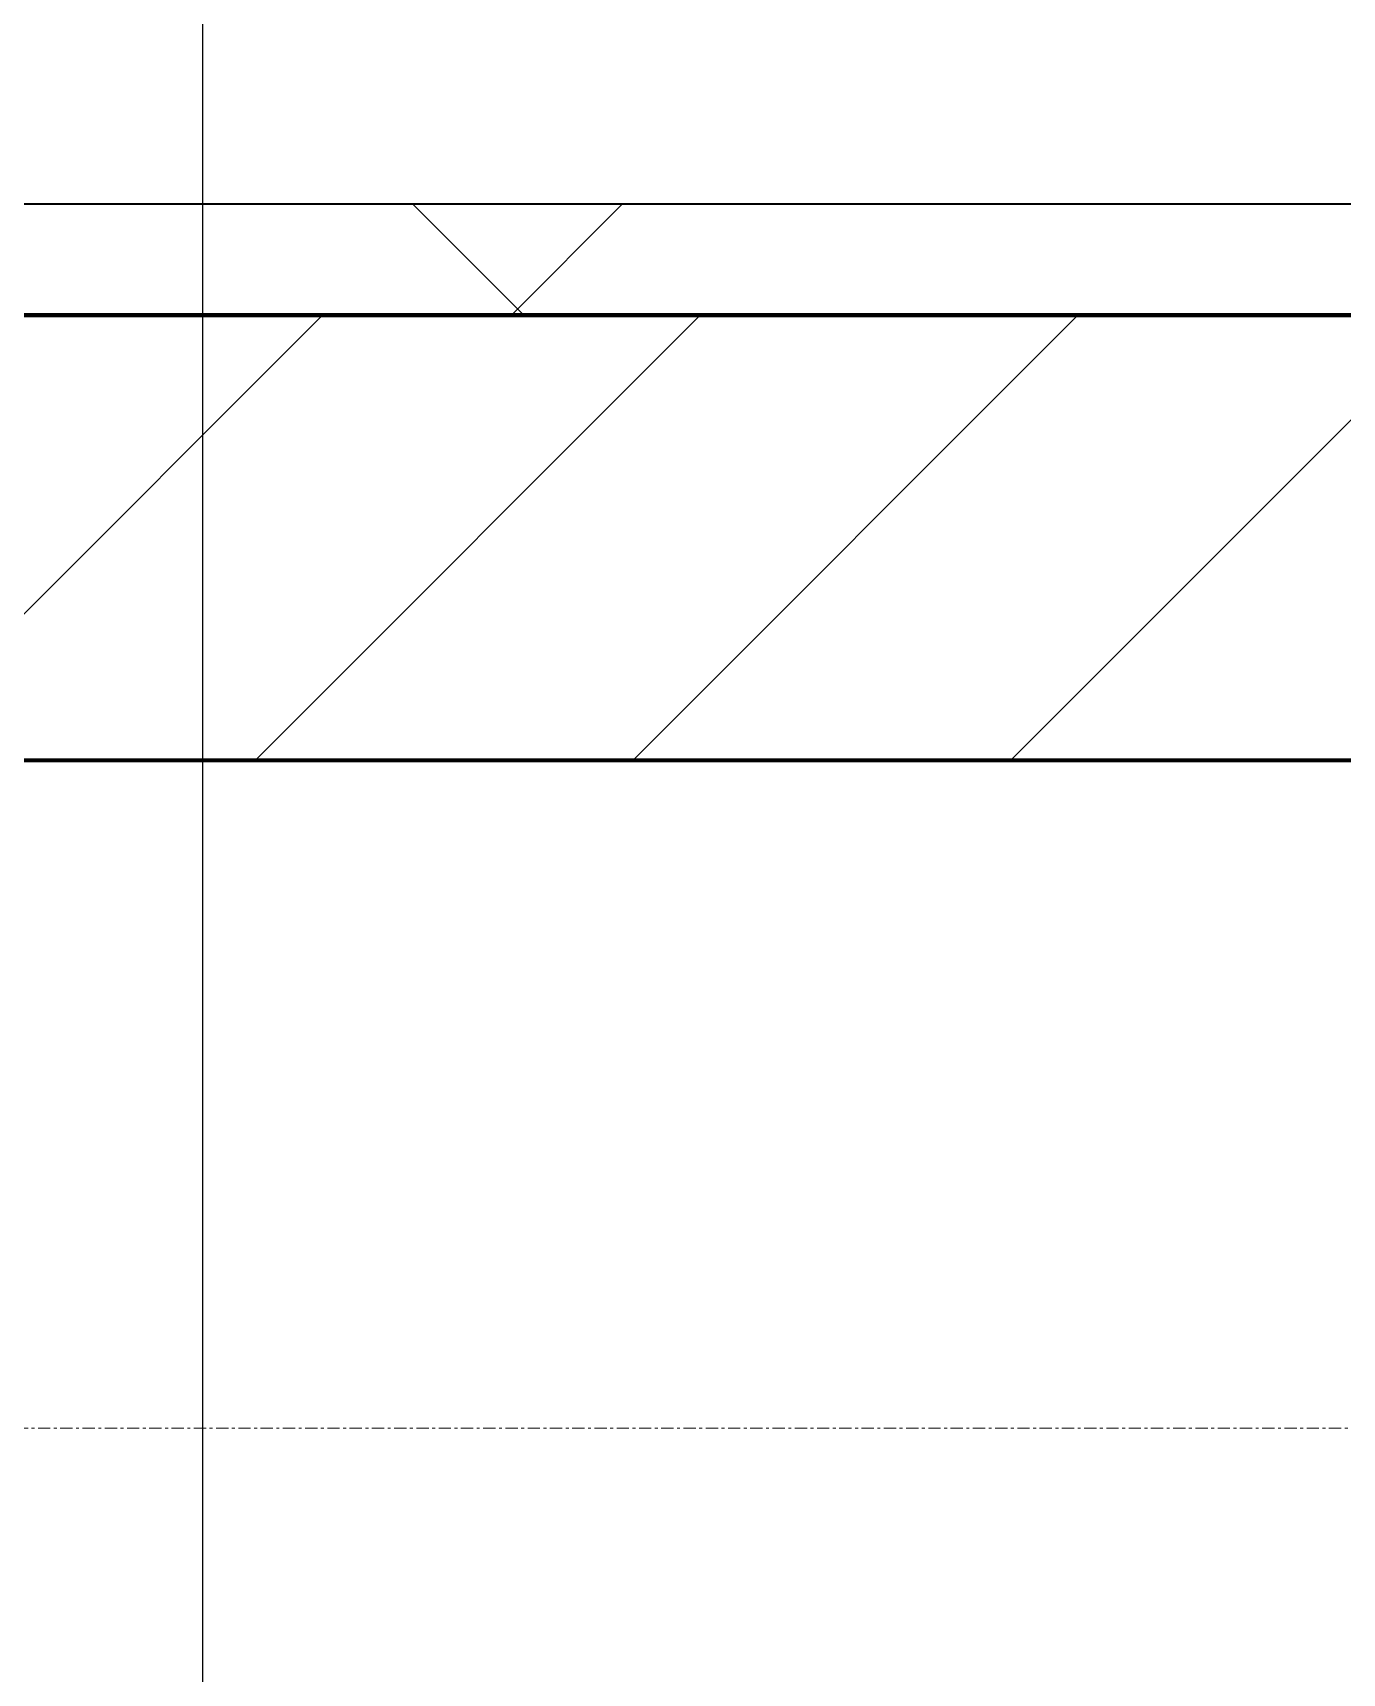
# Model space of a CAD drawing. Header units: millimetres. Extents: x -853432 to -773672, y -18171 to 22484.
# Drawn here: x -788500 to -787912, y -4431 to -3694 of the extents above; entities that cross this region are included whole.
import ezdxf
from ezdxf.xclip import XClip

# ---------------------------------------------------------------- set-up
doc = ezdxf.new("R2010")
doc.units = ezdxf.units.MM
doc.header["$XCLIPFRAME"] = 0
doc.linetypes.add('DPA_Grid _ Level 100', pattern=[10, 5.5, -1.6, 1.3, -1.6])
for name, color, linetype, lineweight in [('A-ANNO-NOTE', 3, 'Continuous', 25), ('A-GLAZ-CURT', 2, 'Continuous', 9), ('A-WALL', 5, 'Continuous', 35), ('A-WALL-FNSH', 2, 'Continuous', 35), ('A-WALL-PATT', 1, 'Continuous', 35), ('S-GRID', 251, 'Continuous', 9)]:
    doc.layers.add(name, color=color, linetype=linetype, lineweight=lineweight)
doc.layers.add('A11_ALU.SOLID SHEET', color=2, linetype='Continuous')

# ---------------------------------------------------------------- blocks, each defined once
blk = doc.blocks.new('*U2464')
at = {"layer": 'S-GRID', "linetype": 'DPA_Grid _ Level 100'}
blk.add_line((57000, -7900), (-16649.52, -7900), dxfattribs=at)
blk = doc.blocks.new('PPLS-PP19_Custom Tile Pattern - Custom Tile Pattern-V164-4251-01 ENLARGED CONCOURSE LEVEL - REFLECTED CEILING PLAN - SHEET 2')
at = {"layer": 'A-GLAZ-CURT'}
for p, q in [((-300, 0), (300, 0)), ((300, 0), (-300, 0)), ((195.99, 0), (213.31, 0)), ((213.31, 0), (195.99, 0)), ((230.06, 0), (300, 0)), ((-300, -50), (300, -50)), ((300, -50), (-300, -50))]:
    blk.add_line(p, q, dxfattribs=at)
for points, knots in [([(-115.82, 0), (-114.96, 0), (-110.41, 0), (-96.78, 0), (-71.33, 0), (-42.53, 0), (-12.78, 0), (4.23, 0), (9.64, 0), (10.14, 0), (10.18, 0)], [-5724.064692, -5724.064692, -5724.064692, -5724.064692, -5430.283136, -5103.229623, -4799.173296, -4065.652676, -3589.737505, -3285.047089, -3066.359526, -3044.715262, -3044.715262, -3044.715262, -3044.715262]), ([(-84.91, 0), (-76.48, 0), (-62.88, 0), (-54.4, 0), (-48.53, 0), (-31.06, 0), (-23.22, 0), (-16, 0)], [-4481.123967, -4481.123967, -4481.123967, -4481.123967, -4008.285538, -3689.699207, -3546.54457, -3315.260113, -2876.72815, -2876.72815, -2876.72815, -2876.72815]), ([(9.32, 0), (9.08, 0), (7.65, 0), (2.57, 0), (-12.23, 0), (-25.64, 0), (-40, 0), (-56.24, 0), (-71.69, 0), (-80.78, 0), (-84.91, 0)], [-2922.926651, -2922.926651, -2922.926651, -2922.926651, -2882.788014, -2720.818881, -2518.50168, -2125.455881, -1792.521578, -1466.981642, -1208.454564, -991.725737, -991.725737, -991.725737, -991.725737]), ([(-15.97, 0), (-28.6, 0), (-48.65, 0), (-65.77, 0), (-66.37, 0), (-66.38, 0)], [-3661.477119, -3661.477119, -3661.477119, -3661.477119, -2981.410125, -2542.574734, -2498.224237, -2498.224237, -2498.224237, -2498.224237]), ([(76.63, 0), (74.8, 0), (67.65, 0), (53.52, 0), (37, 0), (24.07, 0), (12.82, 0), (-2.9, 0), (-20.62, 0), (-32.81, 0), (-44.85, 0), (-51.43, 0), (-51.79, 0)], [-3095.572228, -3095.572228, -3095.572228, -3095.572228, -2950.589685, -2634.532728, -2313.748533, -2106.613311, -1925.670641, -1617.263037, -1290.787923, -1039.307308, -819.71621, -644.910881, -644.910881, -644.910881, -644.910881]), ([(-36.78, 0), (-32.43, 0), (-19.22, 0), (8.83, 0), (35.15, 0), (50.85, 0), (51.96, 0)], [-6191.144455, -6191.144455, -6191.144455, -6191.144455, -5862.463379, -5340.621928, -4573.028122, -4514.376165, -4514.376165, -4514.376165, -4514.376165]), ([(-16, 0), (-18.2, 0), (-25.71, 0), (-34.76, 0), (-36.04, 0)], [-9532.07602, -9532.07602, -9532.07602, -9532.07602, -9424.652049, -9182.880979, -9182.880979, -9182.880979, -9182.880979]), ([(70.61, 0), (66.16, 0), (55.8, 0), (39.61, 0), (24.74, 0), (2.64, 0), (-17.84, 0), (-30.57, 0), (-31.82, 0), (-32, 0)], [-4647.237329, -4647.237329, -4647.237329, -4647.237329, -4326.416877, -4098.545751, -3766.694881, -3333.063701, -2994.501669, -2698.150104, -2614.070998, -2614.070998, -2614.070998, -2614.070998]), ([(-30.76, 0), (-30.73, 0), (-29.99, 0), (-23.69, 0), (-16.29, 0), (-16, 0)], [-54176.191683, -54176.191683, -54176.191683, -54176.191683, -54157.274271, -53749.15266, -53733.061521, -53733.061521, -53733.061521, -53733.061521]), ([(-30.52, 0), (-27.11, 0), (-22.85, 0), (-17.81, 0), (-15.99, 0)], [-2323.618664, -2323.618664, -2323.618664, -2323.618664, -2142.497158, -2044.635369, -2044.635369, -2044.635369, -2044.635369]), ([(-15.95, 0), (-16.85, 0), (-19.85, 0), (-25.97, 0), (-29.52, 0), (-30.21, 0)], [-54967.118399, -54967.118399, -54967.118399, -54967.118399, -54789.006179, -54461.685999, -54290.791712, -54290.791712, -54290.791712, -54290.791712]), ([(8.33, 0), (8.19, 0), (7.18, 0), (0.32, 0), (-13.89, 0), (-24.92, 0), (-29.03, 0)], [-3574.286521, -3574.286521, -3574.286521, -3574.286521, -3526.962355, -3285.499107, -2903.012179, -2680.714891, -2680.714891, -2680.714891, -2680.714891]), ([(-28.57, 0), (-26.93, 0), (-20.29, 0), (-11.45, 0), (2.08, 0), (13.15, 0), (21.24, 0), (24.62, 0), (24.72, 0), (24.72, 0)], [-5361.429781, -5361.429781, -5361.429781, -5361.429781, -5261.36855, -5050.479954, -4785.90057, -4596.498881, -4445.288762, -4384.376941, -4376.041937, -4376.041937, -4376.041937, -4376.041937]), ([(-15.96, 0), (-15.8, 0), (-14.86, 0), (-11.36, 0), (-7.66, 0), (-6.6, 0), (-6.44, 0)], [-56352.579135, -56352.579135, -56352.579135, -56352.579135, -56344.022017, -56303.229861, -56166.290093, -56124.392176, -56124.392176, -56124.392176, -56124.392176]), ([(30.82, 0), (29.27, 0), (20.14, 0), (5.27, 0), (-8.78, 0), (-15.96, 0)], [-10462.034656, -10462.034656, -10462.034656, -10462.034656, -10363.088938, -9884.23066, -9532.75497, -9532.75497, -9532.75497, -9532.75497]), ([(31.18, 0), (25.97, 0), (11.99, 0), (-3.89, 0), (-14.31, 0), (-15.82, 0)], [-4496.803627, -4496.803627, -4496.803627, -4496.803627, -4222.080604, -3745.412743, -3664.062215, -3664.062215, -3664.062215, -3664.062215]), ([(-15.39, 0), (-8.27, 0), (8.61, 0), (15.02, 0), (22.91, 0), (31, 0), (39.04, 0), (47.9, 0), (52.2, 0), (53.07, 0)], [-2864.387349, -2864.387349, -2864.387349, -2864.387349, -2439.246196, -2084.094819, -1956.422387, -1818.904206, -1645.594513, -1443.202566, -1388.861751, -1388.861751, -1388.861751, -1388.861751]), ([(-15.34, 0), (-9.38, 0), (7.66, 0), (22.06, 0), (37.44, 0), (45.15, 0), (51, 0), (53.01, 0)], [-2033.166331, -2033.166331, -2033.166331, -2033.166331, -1716.209403, -1206.526904, -1089.329421, -901.315459, -793.998289, -793.998289, -793.998289, -793.998289]), ([(-15.19, 0), (-13.07, 0), (7.48, 0), (42.82, 0), (88.72, 0), (120.63, 0), (138.28, 0), (138.53, 0)], [-461.142613, -461.142613, -461.142613, -461.142613, -429.606584, -390.253598, -346.313304, -291.370682, -290.5735, -290.5735, -290.5735, -290.5735]), ([(-6.54, 0), (-6.73, 0), (-7.2, 0), (-7.6, 0), (-7.79, 0)], [-56009.792147, -56009.792147, -56009.792147, -56009.792147, -55949.290093, -55895.192118, -55895.192118, -55895.192118, -55895.192118]), ([(-2.63, 0), (-2.47, 0), (-1.22, 0), (4.92, 0), (15.97, 0), (22.54, 0), (24.49, 0)], [-226.825321, -226.825321, -226.825321, -226.825321, -220.269177, -206.416616, -198.214427, -187.717507, -187.717507, -187.717507, -187.717507]), ([(103.09, 0), (101.08, 0), (86.31, 0), (63.34, 0), (35.84, 0), (12, 0), (3.08, 0), (-1.67, 0), (-2.25, 0)], [-375.435014, -375.435014, -375.435014, -375.435014, -369.147452, -330.153101, -307.516438, -285.83788, -246.234814, -234.646884, -234.646884, -234.646884, -234.646884]), ([(24.69, 0), (24.54, 0), (20.99, 0), (15.48, 0), (10.8, 0), (9.63, 0)], [-4368.572414, -4368.572414, -4368.572414, -4368.572414, -4306.476363, -4080.000647, -3772.857994, -3772.857994, -3772.857994, -3772.857994]), ([(18.16, 0), (19.15, 0), (24.25, 0), (25.66, 0), (26.12, 0)], [-5700.113719, -5700.113719, -5700.113719, -5700.113719, -5554.232259, -5302.431367, -5302.431367, -5302.431367, -5302.431367]), ([(114.39, 0), (114.2, 0), (112.08, 0), (105.42, 0), (92.38, 0), (85.59, 0), (74.4, 0), (62.26, 0), (51.85, 0), (43.81, 0), (29.53, 0), (20.67, 0), (18.85, 0), (18.16, 0)], [-8148.58938, -8148.58938, -8148.58938, -8148.58938, -8105.191388, -7723.759874, -7531.75727, -7135.649961, -6924.452779, -6738.82075, -6548.303034, -6314.283804, -6135.05769, -5972.647715, -5832.674503, -5832.674503, -5832.674503, -5832.674503]), ([(27.44, 0), (27.9, 0), (29.54, 0), (37.81, 0), (46.21, 0), (52.06, 0)], [-5037.309798, -5037.309798, -5037.309798, -5037.309798, -4887.603822, -4705.298446, -4374.505878, -4374.505878, -4374.505878, -4374.505878]), ([(27.89, 0), (29.09, 0), (33.4, 0), (43.89, 0), (51.15, 0), (52.97, 0)], [-147.777612, -147.777612, -147.777612, -147.777612, -135.792042, -118.513713, -112.835255, -112.835255, -112.835255, -112.835255]), ([(53.09, 0), (52.97, 0), (52.08, 0), (44.99, 0), (36.46, 0), (30.82, 0)], [-609.997365, -609.997365, -609.997365, -609.997365, -566.066452, -360.610861, 0, 0, 0, 0]), ([(136.44, 0), (121.66, 0), (86.93, 0), (51.16, 0), (31.18, 0)], [-106.750556, -106.750556, -106.750556, -106.750556, -59.610984, 0, 0, 0, 0]), ([(121.6, 0), (116.45, 0), (100.43, 0), (76.86, 0), (57.82, 0), (46.51, 0), (41.18, 0), (36.02, 0), (35.54, 0), (35.54, 0)], [-425.296832, -425.296832, -425.296832, -425.296832, -401.860199, -357.622665, -341.267687, -334.000314, -326.15566, -319.318397, -317.489778, -317.489778, -317.489778, -317.489778]), ([(36.29, 0), (37.77, 0), (48.82, 0), (64.79, 0), (95.18, 0), (114.35, 0), (121.94, 0)], [-314.598523, -314.598523, -314.598523, -314.598523, -305.899624, -287.17622, -249.500363, -197.359583, -197.359583, -197.359583, -197.359583]), ([(52.96, 0), (53.03, 0), (60.1, 0), (71.67, 0), (84.83, 0), (86.01, 0), (92.51, 0), (94.33, 0)], [-4357.556711, -4357.556711, -4357.556711, -4357.556711, -4353.683244, -3960.84581, -3759.045785, -3336.541051, -2783.776468, -2783.776468, -2783.776468, -2783.776468]), ([(52.98, 0), (60.59, 0), (72.14, 0), (82.12, 0), (83.66, 0)], [-4496.36032, -4496.36032, -4496.36032, -4496.36032, -4094.177415, -3869.465285, -3869.465285, -3869.465285, -3869.465285]), ([(61.47, 0), (61.47, 0), (61.21, 0), (54.61, 0), (53.71, 0), (53.56, 0)], [-1113.311073, -1113.311073, -1113.311073, -1113.311073, -1096.402191, -891.204116, -747.28819, -747.28819, -747.28819, -747.28819]), ([(53.94, 0), (58.42, 0), (74.33, 0), (100.57, 0), (116.36, 0), (128.63, 0), (128.95, 0)], [-111.831706, -111.831706, -111.831706, -111.831706, -97.899267, -63.759246, -39.050993, -35.895543, -35.895543, -35.895543, -35.895543]), ([(53.95, 0), (56.11, 0), (59.33, 0), (61.34, 0), (61.45, 0)], [-1370.028348, -1370.028348, -1370.028348, -1370.028348, -1228.752106, -1120.932285, -1120.932285, -1120.932285, -1120.932285]), ([(54.09, 0), (54.49, 0), (59.54, 0), (64.47, 0), (72.74, 0), (75.22, 0), (76.03, 0), (76.21, 0)], [-774.539555, -774.539555, -774.539555, -774.539555, -753.071572, -495.328968, -421.953223, -334.951786, -290.452333, -290.452333, -290.452333, -290.452333]), ([(76.22, 0), (75.58, 0), (73.64, 0), (71.05, 0), (70.61, 0)], [-193.634889, -193.634889, -193.634889, -193.634889, -31.537676, 0, 0, 0, 0]), ([(94.4, 0), (94.4, 0), (94.64, 0), (99.11, 0), (108.97, 0), (120.79, 0), (139.94, 0), (163.31, 0), (185.23, 0), (193.62, 0), (194.69, 0), (194.79, 0)], [-2348.345796, -2348.345796, -2348.345796, -2348.345796, -2310.419338, -2233.599744, -2052.234781, -1843.028543, -1530.39897, -1095.004608, -529.74427, -295.064701, -265.121568, -265.121568, -265.121568, -265.121568]), ([(121.95, 0), (121.84, 0), (120.49, 0), (114.96, 0), (108.04, 0), (103.09, 0)], [-23.493923, -23.493923, -23.493923, -23.493923, -22.807238, -15.488593, 0, 0, 0, 0]), ([(157.9, 0), (156.77, 0), (151.67, 0), (143.29, 0), (134.04, 0), (126.24, 0), (118.6, 0), (114.23, 0), (111.98, 0), (105.66, 0), (105.23, 0), (105.23, 0)], [-10292.955006, -10292.955006, -10292.955006, -10292.955006, -10098.273015, -9847.788484, -9677.714971, -9567.007022, -9453.21225, -9220.200448, -9012.77275, -8966.157302, -8929.495943, -8929.495943, -8929.495943, -8929.495943]), ([(105.26, 0), (105.52, 0), (111.01, 0), (112.65, 0), (113.59, 0)], [-8920.561005, -8920.561005, -8920.561005, -8920.561005, -8814.835624, -8577.462505, -8577.462505, -8577.462505, -8577.462505]), ([(168.37, 0), (167.68, 0), (162.47, 0), (149.63, 0), (129.11, 0), (121.92, 0)], [-543.375029, -543.375029, -543.375029, -543.375029, -530.793311, -458.593899, -425.787497, -425.787497, -425.787497, -425.787497]), ([(129.02, 0), (129.02, 0), (124.84, 0), (123.38, 0), (122.18, 0)], [-35.386604, -35.386604, -35.386604, -35.386604, -31.430235, -23.963937, -23.963937, -23.963937, -23.963937]), ([(122.3, 0), (122.55, 0), (128.79, 0), (132.42, 0), (134.6, 0)], [-196.520326, -196.520326, -196.520326, -196.520326, -194.761443, -152.241002, -152.241002, -152.241002, -152.241002]), ([(128.58, 0), (128.8, 0), (130.16, 0), (139.26, 0), (152.67, 0), (161.24, 0), (162.19, 0), (162.75, 0)], [-633.326174, -633.326174, -633.326174, -633.326174, -627.736123, -618.981161, -602.094757, -592.980799, -581.414464, -581.414464, -581.414464, -581.414464]), ([(137.1, 0), (136, 0), (133.64, 0), (129.87, 0), (129.11, 0)], [-670.405967, -670.405967, -670.405967, -670.405967, -651.020627, -640.742133, -640.742133, -640.742133, -640.742133]), ([(190.71, 0), (188.01, 0), (182.03, 0), (171, 0), (161.95, 0), (161.28, 0), (158.35, 0), (157.85, 0), (157.77, 0)], [-11493.799757, -11493.799757, -11493.799757, -11493.799757, -11105.624034, -10839.086983, -10768.332124, -10666.779182, -10580.760289, -10550.278881, -10550.278881, -10550.278881, -10550.278881]), ([(189.89, 0), (182.86, 0), (172.27, 0), (159.34, 0), (158.33, 0), (158.3, 0)], [-169.61003, -169.61003, -169.61003, -169.61003, -143.776725, -129.632772, -123.352749, -123.352749, -123.352749, -123.352749]), ([(159.07, 0), (159.13, 0), (160.84, 0), (165.21, 0), (174.15, 0), (185.98, 0), (208.82, 0), (219.42, 0), (230.06, 0)], [-115.643202, -115.643202, -115.643202, -115.643202, -114.681583, -87.660824, -65.295536, -41.623857, -24.459831, 0, 0, 0, 0]), ([(162.75, 0), (165.4, 0), (170.91, 0), (172.61, 0), (172.61, 0)], [-111.264224, -111.264224, -111.264224, -111.264224, -56.742688, -19.085662, -19.085662, -19.085662, -19.085662]), ([(247.1, 0), (246.76, 0), (245.04, 0), (238.34, 0), (226.56, 0), (221.1, 0), (200.27, 0), (182.99, 0), (174.27, 0), (169.67, 0), (168.99, 0)], [-9649.085549, -9649.085549, -9649.085549, -9649.085549, -9581.591397, -9406.094246, -9221.510254, -9016.44624, -8717.832359, -8253.978395, -8152.463617, -8069.855175, -8069.855175, -8069.855175, -8069.855175]), ([(190.28, 0), (189.13, 0), (182.21, 0), (175.3, 0), (169.49, 0)], [-166.342806, -166.342806, -166.342806, -166.342806, -162.427601, -142.916156, -142.916156, -142.916156, -142.916156]), ([(171.51, 0), (176.48, 0), (193.23, 0), (201.73, 0), (208.81, 0), (213.9, 0), (241.96, 0), (266.73, 0), (281.71, 0), (291.71, 0), (296.52, 0), (297.86, 0), (298.09, 0)], [-7971.819559, -7971.819559, -7971.819559, -7971.819559, -7784.112253, -7606.717214, -7289.299508, -7042.621073, -6582.165592, -6068.460911, -5766.029927, -5566.724884, -5280.360606, -5199.253518, -5199.253518, -5199.253518, -5199.253518]), ([(172.07, 0), (177.66, 0), (183.75, 0), (189.94, 0), (190.38, 0)], [-255.364076, -255.364076, -255.364076, -255.364076, -237.955587, -236.622756, -236.622756, -236.622756, -236.622756]), ([(300, 0), (286.53, 0), (254.22, 0), (216.1, 0), (195.55, 0), (190.85, 0)], [-285.253232, -285.253232, -285.253232, -285.253232, -244.693688, -187.987675, -170.79087, -170.79087, -170.79087, -170.79087]), ([(190.87, 0), (194.89, 0), (201.48, 0), (207.47, 0), (213.96, 0), (215.11, 0)], [-236.131749, -236.131749, -236.131749, -236.131749, -223.92608, -215.862851, -208.75215, -208.75215, -208.75215, -208.75215]), ([(215.22, 0), (214.62, 0), (210.55, 0), (204.71, 0), (195.94, 0), (190.87, 0)], [-203.825446, -203.825446, -203.825446, -203.825446, -198.527383, -184.406837, -167.020933, -167.020933, -167.020933, -167.020933]), ([(193.8, 0), (193.33, 0), (192.39, 0), (191.31, 0), (190.87, 0)], [-11665.349007, -11665.349007, -11665.349007, -11665.349007, -11565.880756, -11501.525921, -11501.525921, -11501.525921, -11501.525921]), ([(300, 0), (288.22, 0), (262, 0), (230.43, 0), (219.94, 0), (219.02, 0)], [-12528.858583, -12528.858583, -12528.858583, -12528.858583, -11905.454923, -11162.864862, -10856.732305, -10856.732305, -10856.732305, -10856.732305]), ([(219.9, 0), (220.86, 0), (227.84, 0), (242.06, 0), (246.54, 0), (246.96, 0)], [-10670.940496, -10670.940496, -10670.940496, -10670.940496, -10511.382485, -9925.173265, -9834.877357, -9834.877357, -9834.877357, -9834.877357]), ([(284.76, 0), (284.76, 0), (285.09, 0), (287.47, 0), (293.59, 0), (297.76, 0), (300, 0)], [-4110.630118, -4110.630118, -4110.630118, -4110.630118, -4053.389046, -3959.664717, -3862.421465, -3746.95702, -3746.95702, -3746.95702, -3746.95702]), ([(297.38, 0), (295.84, 0), (291.62, 0), (285.38, 0), (284.87, 0)], [-4803.172655, -4803.172655, -4803.172655, -4803.172655, -4358.271401, -4143.037883, -4143.037883, -4143.037883, -4143.037883])]:
    blk.add_open_spline(points, degree=3, knots=knots, dxfattribs=at)
for points in [[(-22.56, 0), (-20.44, 0), (-18.2, 0), (-16.02, 0)], [(-13, 0), (-13.74, 0), (-14.64, 0), (-15.78, 0)], [(24.49, 0), (25.23, 0), (25.72, 0), (26.04, 0)], [(80.35, 0), (79.57, 0), (78.27, 0), (76.63, 0)], [(84.06, 0), (83.48, 0), (82.41, 0), (81.72, 0)], [(168.74, 0), (168.74, 0), (169.81, 0), (171.51, 0)], [(195.11, 0), (194.91, 0), (194.44, 0), (193.8, 0)]]:
    blk.add_open_spline(points, degree=3, dxfattribs=at)
blk = doc.blocks.new('PPLS-PP19_Custom Tile Pattern - Custom Tile Pattern-V165-4251-01 ENLARGED CONCOURSE LEVEL - REFLECTED CEILING PLAN - SHEET 2')
at = {"layer": 'A-GLAZ-CURT'}
for p, q in [((-300, 0), (300, 0)), ((300, 0), (-300, 0)), ((-293.07, 0), (-275.75, 0)), ((-275.75, 0), (-293.07, 0)), ((-222.32, 0), (-205, 0)), ((-205, 0), (-222.32, 0)), ((-132.81, 0), (-126.08, 0)), ((-300, -50), (300, -50)), ((300, -50), (-300, -50))]:
    blk.add_line(p, q, dxfattribs=at)
at = {"layer": 'A-GLAZ-CURT', "flags": 128}
for points in [[(-300, 0), (-291.56, 0), (-283.3, 0), (-275.2, 0), (-267.26, 0), (-259.45, 0), (-251.77, 0), (-244.2, 0), (-236.74, 0), (-229.36, 0), (-222.06, 0), (-214.83, 0), (-207.71, 0), (-200.76, 0), (-194.02, 0), (-187.54, 0), (-181.38, 0), (-175.58, 0), (-170.25, 0), (-165.64, 0), (-162.01, 0), (-159.53, 0), (-157.46, 0), (-154.52, 0), (-149.42, 0), (-141.84, 0), (-133.31, 0)], [(-202.58, 0), (-209.04, 0), (-215.73, 0), (-222.63, 0), (-229.72, 0), (-236.97, 0), (-244.39, 0), (-251.96, 0), (-259.67, 0), (-267.51, 0), (-275.48, 0), (-283.55, 0), (-291.73, 0), (-300, 0)], [(-134.16, 0), (-140.03, 0), (-145.5, 0), (-150.63, 0), (-155.53, 0), (-160.27, 0), (-164.95, 0), (-169.65, 0), (-174.47, 0), (-179.49, 0), (-184.81, 0), (-190.44, 0), (-196.37, 0), (-202.31, 0)], [(-125.17, 0), (-128.55, 0), (-133.33, 0)]]:
    blk.add_lwpolyline(points, dxfattribs=at)
at = {"layer": 'A-GLAZ-CURT'}
for points, knots in [([(-300, 0), (-284.65, 0), (-236.57, 0), (-174.61, 0), (-129.95, 0), (-110.8, 0), (-99.5, 0), (-91.46, 0)], [-5323.127839, -5323.127839, -5323.127839, -5323.127839, -4502.809032, -2700.551212, -1002.059161, -460.363443, 0, 0, 0, 0]), ([(-203.34, 0), (-206.9, 0), (-231.18, 0), (-262.56, 0), (-294.48, 0), (-300, 0)], [-15377.048371, -15377.048371, -15377.048371, -15377.048371, -15131.813646, -13729.592194, -13439.944408, -13439.944408, -13439.944408, -13439.944408]), ([(-202.32, 0), (-203.41, 0), (-215.27, 0), (-232.01, 0), (-255.22, 0), (-262.59, 0), (-264.9, 0), (-265.4, 0)], [-1455.222846, -1455.222846, -1455.222846, -1455.222846, -1400.429864, -858.079193, -543.655514, -208.940337, 0, 0, 0, 0]), ([(-258.6, 0), (-257.91, 0), (-254.26, 0), (-241.25, 0), (-225.99, 0), (-213.1, 0), (-206, 0), (-202.61, 0), (-202.31, 0)], [-5722.54675, -5722.54675, -5722.54675, -5722.54675, -5657.471696, -5413.335975, -5017.494783, -4832.723979, -4666.091899, -4650.071746, -4650.071746, -4650.071746, -4650.071746]), ([(-133.82, 0), (-135.51, 0), (-137.8, 0), (-149.31, 0), (-162.01, 0), (-177.91, 0), (-199.46, 0), (-216.65, 0), (-231.26, 0), (-233.46, 0), (-234, 0)], [-2731.647847, -2731.647847, -2731.647847, -2731.647847, -2418.507304, -2308.929706, -2113.765672, -1763.376603, -1422.553702, -978.033455, -846.069444, -682.911962, -682.911962, -682.911962, -682.911962]), ([(-233.49, 0), (-233.44, 0), (-232.38, 0), (-230.74, 0), (-225.3, 0), (-223.63, 0)], [-455.274641, -455.274641, -455.274641, -455.274641, -440.605512, -119.536984, 0, 0, 0, 0]), ([(-223.63, 0), (-219.39, 0), (-212, 0), (-204.76, 0), (-202.92, 0)], [-5463.295695, -5463.295695, -5463.295695, -5463.295695, -5161.076232, -5058.607125, -5058.607125, -5058.607125, -5058.607125]), ([(-72.93, 0), (-75.51, 0), (-91.45, 0), (-131.42, 0), (-177.18, 0), (-202.31, 0)], [-19442.345229, -19442.345229, -19442.345229, -19442.345229, -18935.241197, -17136.203329, -15400.849183, -15400.849183, -15400.849183, -15400.849183]), ([(-202.31, 0), (-196.8, 0), (-186.38, 0), (-169.02, 0), (-152.12, 0), (-136.84, 0), (-127.33, 0), (-124.19, 0), (-123.43, 0), (-123.28, 0)], [-5047.216338, -5047.216338, -5047.216338, -5047.216338, -4739.070012, -4465.409639, -4149.119819, -3839.893365, -3647.167523, -3488.92562, -3439.852845, -3439.852845, -3439.852845, -3439.852845]), ([(-202.15, 0), (-196.66, 0), (-185.47, 0), (-171.77, 0), (-158.7, 0), (-157.22, 0)], [-4647.168838, -4647.168838, -4647.168838, -4647.168838, -4349.945572, -4000.813434, -3840.635403, -3840.635403, -3840.635403, -3840.635403]), ([(-137.88, 0), (-140.56, 0), (-147.66, 0), (-147.69, 0), (-158.72, 0), (-174.02, 0), (-184.75, 0), (-196.11, 0), (-201.97, 0)], [-3187.727384, -3187.727384, -3187.727384, -3187.727384, -2919.378265, -2477.344047, -2237.412286, -2029.680487, -1755.085331, -1461.041718, -1461.041718, -1461.041718, -1461.041718]), ([(-152.35, 0), (-151.03, 0), (-147.71, 0), (-143.57, 0), (-138.62, 0)], [-3494.978217, -3494.978217, -3494.978217, -3494.978217, -3371.022232, -3227.460399, -3227.460399, -3227.460399, -3227.460399]), ([(-133.86, 0), (-134.87, 0), (-139.72, 0), (-147.46, 0), (-150.03, 0), (-150.57, 0)], [-5567.319408, -5567.319408, -5567.319408, -5567.319408, -5508.838257, -5298.784692, -5196.16478, -5196.16478, -5196.16478, -5196.16478]), ([(-150.34, 0), (-150.07, 0), (-147.75, 0), (-142.6, 0), (-127.26, 0), (-107.3, 0), (-90.42, 0), (-75.26, 0), (-68.64, 0), (-65.67, 0), (-64.45, 0)], [-4948.728362, -4948.728362, -4948.728362, -4948.728362, -4883.323924, -4440.880425, -4054.690705, -3793.097032, -3402.597032, -3144.956779, -3050.982048, -2984.090364, -2984.090364, -2984.090364, -2984.090364]), ([(-26.75, 0), (-27.82, 0), (-36.18, 0), (-53.55, 0), (-78.2, 0), (-110.94, 0), (-130.52, 0), (-147.74, 0), (-149.07, 0)], [-8718.362214, -8718.362214, -8718.362214, -8718.362214, -8532.293389, -8073.216054, -7508.296369, -7004.680444, -6449.282163, -6277.220794, -6277.220794, -6277.220794, -6277.220794]), ([(-148.23, 0), (-146.94, 0), (-140.15, 0), (-137.28, 0), (-133.93, 0), (-128.78, 0), (-126.5, 0)], [-6162.058746, -6162.058746, -6162.058746, -6162.058746, -6017.569127, -5560.701257, -5364.112219, -5231.017328, -5231.017328, -5231.017328, -5231.017328]), ([(-133.38, 0), (-134.91, 0), (-140.88, 0), (-146.11, 0), (-146.95, 0)], [-826.291046, -826.291046, -826.291046, -826.291046, -741.901385, -489.130243, -489.130243, -489.130243, -489.130243]), ([(-146.69, 0), (-146.59, 0), (-145.49, 0), (-135.69, 0), (-128.29, 0), (-125.15, 0)], [-420.34245, -420.34245, -420.34245, -420.34245, -406.956646, -290.263673, 0, 0, 0, 0]), ([(-118.78, 0), (-121.86, 0), (-125.57, 0), (-131.22, 0), (-133.32, 0)], [-5938.474035, -5938.474035, -5938.474035, -5938.474035, -5700.061948, -5577.67793, -5577.67793, -5577.67793, -5577.67793]), ([(-120.13, 0), (-120.14, 0), (-120.24, 0), (-121.28, 0), (-128.9, 0), (-133.29, 0)], [-2933.992132, -2933.992132, -2933.992132, -2933.992132, -2920.575025, -2840.280255, -2735.842346, -2735.842346, -2735.842346, -2735.842346]), ([(-132.86, 0), (-132.09, 0), (-128.96, 0), (-117.33, 0), (-92.04, 0), (-75.86, 0), (-67.17, 0), (-64.39, 0)], [-7510.181119, -7510.181119, -7510.181119, -7510.181119, -7293.749979, -6839.55839, -6236.997189, -5713.340575, -5313.293686, -5313.293686, -5313.293686, -5313.293686]), ([(-86.16, 0), (-91.37, 0), (-104.13, 0), (-120.7, 0), (-130.68, 0), (-132.59, 0)], [-1681.3698, -1681.3698, -1681.3698, -1681.3698, -1374.161226, -945.742622, -840.6849, -840.6849, -840.6849, -840.6849]), ([(-113.43, 0), (-113.44, 0), (-113.96, 0), (-119.73, 0), (-125.43, 0), (-127.03, 0), (-127.41, 0)], [-328.499627, -328.499627, -328.499627, -328.499627, -282.672656, -98.539552, -24.539552, 0, 0, 0, 0]), ([(-126.5, 0), (-122.44, 0), (-108.71, 0), (-86.68, 0), (-63.44, 0), (-54.4, 0), (-48.53, 0), (-30.79, 0), (-18.63, 0), (-1.28, 0), (4.49, 0)], [-5231.017328, -5231.017328, -5231.017328, -5231.017328, -4994.692869, -4542.524482, -4008.285538, -3689.699207, -3546.54457, -3315.260113, -2864.387349, -2490.960632, -2490.960632, -2490.960632, -2490.960632]), ([(-125.15, 0), (-124.93, 0), (-121.96, 0), (-113.01, 0), (-98.9, 0), (-85.29, 0), (-71.67, 0), (-65.93, 0), (-65.07, 0)], [-3362.7396, -3362.7396, -3362.7396, -3362.7396, -3342.215224, -3074.362186, -2902.289527, -2605.247022, -2322.099534, -2241.8264, -2241.8264, -2241.8264, -2241.8264]), ([(-122.08, 0), (-122.01, 0), (-121.69, 0), (-121.2, 0), (-120.88, 0)], [-3136.336417, -3136.336417, -3136.336417, -3136.336417, -3110.304437, -3035.164275, -3035.164275, -3035.164275, -3035.164275]), ([(-64.88, 0), (-69.13, 0), (-82.59, 0), (-99.51, 0), (-114.02, 0), (-117.28, 0), (-118.78, 0)], [-989.745672, -989.745672, -989.745672, -989.745672, -740.068933, -229.489605, -116.330425, 0, 0, 0, 0]), ([(-117.74, 0), (-117.19, 0), (-114.78, 0), (-113.43, 0), (-113.43, 0)], [-821.249067, -821.249067, -821.249067, -821.249067, -394.672656, -330.879064, -330.879064, -330.879064, -330.879064]), ([(-36.62, 0), (-36.62, 0), (-40.35, 0), (-44.32, 0), (-58.97, 0), (-85.2, 0), (-107.61, 0), (-116.56, 0), (-117.56, 0)], [-4069.478503, -4069.478503, -4069.478503, -4069.478503, -3858.647035, -3538.256648, -2842.901703, -2193.204658, -1433.981041, -985.49888, -985.49888, -985.49888, -985.49888]), ([(-115.82, 0), (-114.96, 0), (-110.41, 0), (-96.78, 0), (-71.33, 0), (-42.53, 0), (-12.85, 0), (0.39, 0), (4.31, 0)], [-5724.064692, -5724.064692, -5724.064692, -5724.064692, -5430.283136, -5103.229623, -4799.173296, -4065.652676, -3589.737505, -3288.292483, -3288.292483, -3288.292483, -3288.292483]), ([(-64.92, 0), (-67.43, 0), (-78.02, 0), (-94, 0), (-112.01, 0), (-114.94, 0), (-115.63, 0)], [-1339.674715, -1339.674715, -1339.674715, -1339.674715, -1208.454564, -789.402658, -501.969187, -243.577221, -243.577221, -243.577221, -243.577221]), ([(-91.46, 0), (-90.09, 0), (-84.7, 0), (-77.43, 0), (-72.73, 0), (-72.64, 0), (-72.64, 0)], [-19832.387487, -19832.387487, -19832.387487, -19832.387487, -19753.885894, -19541.04734, -19478.625389, -19471.062469, -19471.062469, -19471.062469, -19471.062469]), ([(-65.4, 0), (-66.52, 0), (-73.66, 0), (-80.63, 0), (-86.16, 0)], [-2101.71225, -2101.71225, -2101.71225, -2101.71225, -2007.031671, -1681.3698, -1681.3698, -1681.3698, -1681.3698]), ([(-65.46, 0), (-66.01, 0), (-72.7, 0), (-77.83, 0), (-82.66, 0), (-83.28, 0), (-83.28, 0)], [-2037.343317, -2037.343317, -2037.343317, -2037.343317, -2006.592567, -1646.621388, -1424.436217, -1393.971743, -1393.971743, -1393.971743, -1393.971743]), ([(-83.28, 0), (-83.28, 0), (-82.91, 0), (-76.14, 0), (-62.97, 0), (-48.14, 0), (-36.49, 0), (-33.57, 0), (-29.94, 0), (-28.57, 0)], [-1393.4169, -1393.4169, -1393.4169, -1393.4169, -1353.722004, -1274.333717, -1073.56893, -651.549973, -296.515819, -83.513472, 0, 0, 0, 0]), ([(-64.64, 0), (-65.41, 0), (-66.19, 0), (-66.37, 0), (-66.38, 0)], [-2644.696086, -2644.696086, -2644.696086, -2644.696086, -2542.574734, -2498.224237, -2498.224237, -2498.224237, -2498.224237]), ([(-64.48, 0), (-62.14, 0), (-53.34, 0), (-34.42, 0), (-29.82, 0), (-29.19, 0)], [-2290.403409, -2290.403409, -2290.403409, -2290.403409, -1809.437387, -963.711516, -666.19313, -666.19313, -666.19313, -666.19313]), ([(-29.03, 0), (-33.97, 0), (-43.74, 0), (-55.45, 0), (-62.54, 0), (-64.47, 0)], [-2680.714891, -2680.714891, -2680.714891, -2680.714891, -2413.671296, -2161.752162, -2055.675682, -2055.675682, -2055.675682, -2055.675682]), ([(9.32, 0), (9.08, 0), (7.65, 0), (2.57, 0), (-12.23, 0), (-25.64, 0), (-40, 0), (-53.76, 0), (-62.16, 0), (-64.42, 0)], [-2922.926651, -2922.926651, -2922.926651, -2922.926651, -2882.788014, -2720.818881, -2518.50168, -2125.455881, -1792.521578, -1466.981642, -1348.494388, -1348.494388, -1348.494388, -1348.494388]), ([(-36.33, 0), (-36.43, 0), (-37.27, 0), (-45.02, 0), (-46.13, 0), (-56.57, 0), (-63.38, 0), (-64.41, 0)], [-1855.773136, -1855.773136, -1855.773136, -1855.773136, -1810.870157, -1672.078046, -1405.135169, -1060.00838, -999.048474, -999.048474, -999.048474, -999.048474]), ([(31.18, 0), (25.97, 0), (11.99, 0), (-16.92, 0), (-45.2, 0), (-61.48, 0), (-64.15, 0)], [-4496.803627, -4496.803627, -4496.803627, -4496.803627, -4222.080604, -3745.412743, -2981.410125, -2664.77252, -2664.77252, -2664.77252, -2664.77252]), ([(-64.15, 0), (-63.05, 0), (-61.35, 0), (-60.36, 0), (-59.97, 0)], [-5301.30432, -5301.30432, -5301.30432, -5301.30432, -5140.470607, -5006.787413, -5006.787413, -5006.787413, -5006.787413]), ([(-63.63, 0), (-61.49, 0), (-57.39, 0), (-54.49, 0), (-45.2, 0), (-40.79, 0), (-40.46, 0), (-40.44, 0)], [-2969.237017, -2969.237017, -2969.237017, -2969.237017, -2851.217951, -2734.127174, -2474.780881, -2410.990208, -2350.645972, -2350.645972, -2350.645972, -2350.645972]), ([(-58.83, 0), (-58.37, 0), (-57.29, 0), (-54.23, 0), (-46.33, 0), (-42.62, 0), (-41.76, 0)], [-4859.52896, -4859.52896, -4859.52896, -4859.52896, -4680.891996, -4469.85053, -4321.566175, -4270.495146, -4270.495146, -4270.495146, -4270.495146]), ([(-51.83, 0), (-51.83, 0), (-51.78, 0), (-47.4, 0), (-46.01, 0), (-40.22, 0), (-36.78, 0)], [-632.814994, -632.814994, -632.814994, -632.814994, -627.965721, -508.377888, -260.442412, 0, 0, 0, 0]), ([(76.63, 0), (74.8, 0), (67.65, 0), (53.52, 0), (37, 0), (24.07, 0), (12.82, 0), (-2.9, 0), (-20.62, 0), (-32.81, 0), (-44.85, 0), (-51.43, 0), (-51.79, 0)], [-3095.572228, -3095.572228, -3095.572228, -3095.572228, -2950.589685, -2634.532728, -2313.748533, -2106.613311, -1925.670641, -1617.263037, -1290.787923, -1039.307308, -819.71621, -644.910881, -644.910881, -644.910881, -644.910881]), ([(-41.76, 0), (-39.9, 0), (-37.72, 0), (-36.92, 0), (-36.77, 0)], [-4270.495146, -4270.495146, -4270.495146, -4270.495146, -4161.040818, -4106.245333, -4106.245333, -4106.245333, -4106.245333]), ([(-36.78, 0), (-32.43, 0), (-19.22, 0), (8.83, 0), (42.71, 0), (65.46, 0), (73.07, 0)], [-6191.144455, -6191.144455, -6191.144455, -6191.144455, -5862.463379, -5340.621928, -4573.028122, -4127.429637, -4127.429637, -4127.429637, -4127.429637]), ([(-36.29, 0), (-36.29, 0), (-34.66, 0), (-28.88, 0), (-26.95, 0), (-26.54, 0)], [-9150.272121, -9150.272121, -9150.272121, -9150.272121, -9057.163041, -8919.836787, -8834.607043, -8834.607043, -8834.607043, -8834.607043]), ([(30.82, 0), (29.27, 0), (20.14, 0), (3.54, 0), (-16.58, 0), (-34.76, 0), (-36.04, 0)], [-10462.034656, -10462.034656, -10462.034656, -10462.034656, -10363.088938, -9884.23066, -9424.652049, -9182.880979, -9182.880979, -9182.880979, -9182.880979]), ([(-33.34, 0), (-33.34, 0), (-32.93, 0), (-31.16, 0), (-30.52, 0)], [-2415.024266, -2415.024266, -2415.024266, -2415.024266, -2357.633367, -2323.618664, -2323.618664, -2323.618664, -2323.618664]), ([(4.21, 0), (3.12, 0), (-4.61, 0), (-17.84, 0), (-30.57, 0), (-31.82, 0), (-32, 0)], [-3388.610552, -3388.610552, -3388.610552, -3388.610552, -3333.063701, -2994.501669, -2698.150104, -2614.070998, -2614.070998, -2614.070998, -2614.070998])]:
    blk.add_open_spline(points, degree=3, knots=knots, dxfattribs=at)
for points in [[(-127.41, 0), (-131.05, 0), (-132.61, 0), (-133.56, 0)], [(-66.39, 0), (-66.39, 0), (-65.79, 0), (-65.06, 0)], [(-39.84, 0), (-39.08, 0), (-38.11, 0), (-37.36, 0)]]:
    blk.add_open_spline(points, degree=3, dxfattribs=at)
blk = doc.blocks.new('*U634')
at = {"layer": 'A-GLAZ-CURT'}
for name, p in [('PPLS-PP19_Custom Tile Pattern - Custom Tile Pattern-V164-4251-01 ENLARGED CONCOURSE LEVEL - REFLECTED CEILING PLAN - SHEET 2', (47402.37, -7350)), ('PPLS-PP19_Custom Tile Pattern - Custom Tile Pattern-V165-4251-01 ENLARGED CONCOURSE LEVEL - REFLECTED CEILING PLAN - SHEET 2', (48002.37, -7350))]:
    blk.add_blockref(name, p, dxfattribs=at)
blk = doc.blocks.new('*U1213')
blk.add_lwpolyline([(22690, -750), (19166.45, -750), (19116.45, -700), (18966.44, -550), (-101025.39, -550), (-101025.39, -6704.96), (-96300, -6704.96), (-96300, -7350), (-94497.63, -7350), (17250, -7350), (17250, -6849.96), (18300, -6849.96), (22690, -6849.96)], close=True)

msp = doc.modelspace()

# ---------------------------------------------------------------- block references
at = {"layer": 'A11_ALU.SOLID SHEET'}
ref = msp.add_blockref('*U1213', (-744682.37, 3579.02), dxfattribs=at)
XClip(ref).set_block_clipping_path([(-104690.1238047112, -9620.0029952966), (-34092.6543255156, 14392.9971737705)])

# ---------------------------------------------------------------- next in the draw order: hatches: boundary and pattern name
at = {"layer": 'A-WALL-PATT', "lineweight": 9}
h = msp.add_hatch(dxfattribs=at)
h.set_pattern_fill('FP_4', color=256, style=0, pattern_type=2)
h.set_pattern_definition([(45, (0, 0), (-212.13203, 212.13203), []), (135, (0, 0), (-212.13203, -212.13203), [])])
h.paths.add_polyline_path([(-779464.45, -3820.98), (-778775.03, -3820.98), (-778775.03, -3770.98), (-827933.88, -3770.98), (-828045.79, -3820.98), (-779602.34, -3820.98)])
h.paths.add_polyline_path([(-828965.42, -3820.98), (-828156.1, -3820.98), (-828044.19, -3770.98), (-841032.37, -3770.98), (-841032.37, -3820.98), (-829103.3, -3820.98)])
h = msp.add_hatch(dxfattribs=at)
h.set_pattern_fill('FP_2', color=256, style=0, pattern_type=2)
h.set_pattern_definition([(45, (0, 0), (-84.852814, 84.852814), [])])
h.paths.add_polyline_path([(-779326.57, -4020.98), (-778775.03, -4020.98), (-778775.03, -3820.98), (-828045.79, -3820.98), (-828336.65, -3950.93), (-828355, -3909.85), (-828156.1, -3820.98), (-841232.37, -3820.98), (-841232.37, -4020.98), (-779878.11, -4020.98)])
h.paths.add_polyline_path([(-828280, -3860.98), (-828285, -3859.64), (-828288.66, -3855.98), (-828289.66, -3848.39), (-828287.07, -3844.76), (-828282.59, -3841.32), (-828280, -3840.98), (-828272.93, -3843.91), (-828270.34, -3848.39), (-828270.34, -3851.81), (-828272.93, -3858.05), (-828279.18, -3860.64)])

# ---------------------------------------------------------------- next in the draw order: linework, layer by layer
at = {"layer": 'A-ANNO-NOTE'}
msp.add_line((-788423.99, -3374.75), (-788423.99, -10818.33), dxfattribs=at)
at = {"layer": 'A-WALL', "color": 7, "lineweight": 70}
for p, q in [((-788780, -3820.98), (-787580, -3820.98)), ((-787580, -3820.98), (-788780, -3820.98)), ((-787580, -4020.98), (-788780, -4020.98))]:
    msp.add_line(p, q, dxfattribs=at)
at = {"layer": 'A-WALL-FNSH', "color": 250}
msp.add_line((-788780, -3770.98), (-787580, -3770.98), dxfattribs=at)

# ---------------------------------------------------------------- next in the draw order: block references
for name in ['*U2464', '*U634']:
    msp.add_blockref(name, (-835882.37, 3579.02))

doc.saveas('drawing.dxf')
